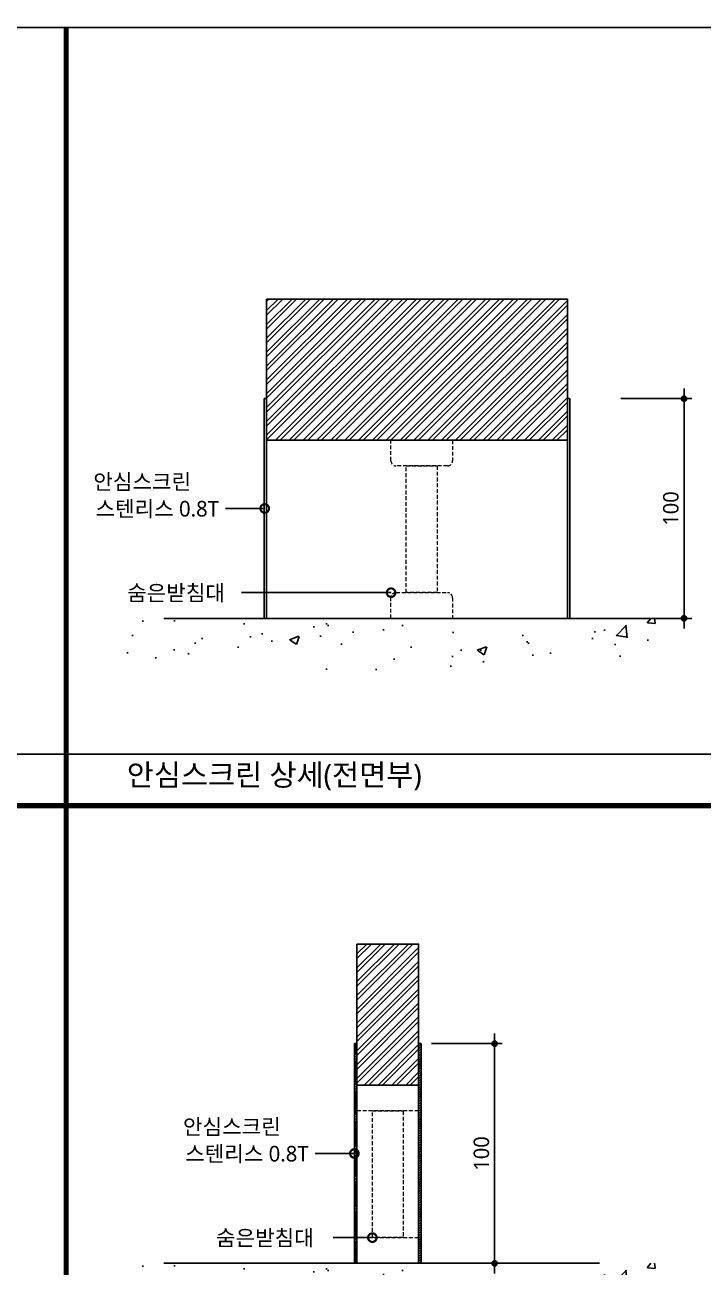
# Model space of a CAD drawing. Extents: x -256 to 8104, y -176 to 5714.
# Drawn here: x 4485 to 5805, y 3126 to 5543 of the extents above; entities that cross this region are included whole.
import ezdxf
from ezdxf.enums import TextEntityAlignment as Align

# ---------------------------------------------------------------- set-up
doc = ezdxf.new("R2010")
doc.units = 0
doc.header["$LTSCALE"] = 30
doc.linetypes.add('HIDDEN', pattern=[0.375, 0.25, -0.125])
doc.layers.get('0').update_dxf_attribs({"linetype": 'CONTINUOUS'})
doc.layers.get('DEFPOINTS').update_dxf_attribs({"linetype": 'CONTINUOUS'})
for name, color, linetype in [('DIM', 7, 'CONTINUOUS'), ('HAT', 8, 'CONTINUOUS'), ('HID', 9, 'HIDDEN'), ('TIT', 3, 'CONTINUOUS'), ('문자', 3, 'CONTINUOUS'), ('치수', 1, 'CONTINUOUS'), ('판넬', 2, 'CONTINUOUS'), ('해치', 8, 'CONTINUOUS')]:
    doc.layers.add(name, color=color, linetype=linetype)
doc.styles.add('돋움', font='malgun.ttf')
doc.dimstyles.new('10', dxfattribs={"dimscale": 10, "dimtxt": 3, "dimasz": 1, "dimexe": 1.5, "dimexo": 2, "dimgap": 1, "dimtad": 1, "dimdec": 0, "dimlunit": 6, "dimtxsty": '돋움', "dimblk": 'DIMDOT', "dimcen": -1, "dimdle": 1.5, "dimclrt": 3, "dimazin": 3, "dimtfac": 1, "dimtdec": 0, "dimtix": 1, "dimtmove": 2, "dimatfit": 3, "dimldrblk": 'DIMDOT', "dimarcsym": 0})

# ---------------------------------------------------------------- blocks, each defined once
blk = doc.blocks.new('DIMDOT')
at = {"linetype": 'Continuous'}
blk.add_line((-2, 0), (2, 0), dxfattribs=at)
for radius in [0.5, 0.25]:
    blk.add_circle((0, 0), radius, dxfattribs=at)
blk = doc.blocks.new('*D1095')
at = {"layer": 'DEFPOINTS', "color": 0}
for p in [(203729.4, -3225.2), (203729.4, -3652.6), (203872.3, -3652.6)]:
    blk.add_point(p, dxfattribs=at)
at = {"layer": 'DIM', "color": 0, "lineweight": -2, "ltscale": 10}
for p, q in [((203749.4, -3225.2), (203887.3, -3225.2)), ((203872.3, -3235.2), (203872.3, -3642.6)), ((203749.4, -3652.6), (203887.3, -3652.6))]:
    blk.add_line(p, q, dxfattribs=at)
at = {"layer": 'DIM', "color": 0, "lineweight": -2, "xscale": 10, "yscale": 10, "zscale": 10}
for p, rotation in [((203872.3, -3225.2), 90), ((203872.3, -3652.6), 270)]:
    blk.add_blockref('DIMDOT', p, dxfattribs=dict(at, rotation=rotation))
at = {"layer": 'DIM', "color": 3, "insert": (203846.7, -3438.9), "char_height": 30, "attachment_point": 5, "rotation": 90, "style": '돋움'}
blk.add_mtext('100', dxfattribs=at)
blk = doc.blocks.new('_DOTSMALL')
at = {"color": 0, "linetype": 'ByBlock', "const_width": 0.5}
blk.add_lwpolyline([(-0.0625, 0, 1), (0.0625, 0, 1)], format="xyb", close=True, dxfattribs=at)
blk = doc.blocks.new('A$C63EC304E')
at = {"layer": '치수', "color": 1, "xscale": 2.5, "yscale": 2.5, "zscale": 2.5, "rotation": 234.3098741996962}
blk.add_blockref('_DOTSMALL', (0.31, 0.31), dxfattribs=at)
blk = doc.blocks.new('A$C2BC9653E')
at = {"layer": '치수', "xscale": 0.3333333333333333, "yscale": 0.3333333333333333, "zscale": 0.3333333333333333}
blk.add_blockref('A$C63EC304E', (0, 0), dxfattribs=at)
blk = doc.blocks.new('A$C7FC71301')
at = {"layer": '치수', "rotation": 180}
blk.add_blockref('A$C2BC9653E', (0.208, 0.208), dxfattribs=at)
blk = doc.blocks.new('A$C4A20372B')
at = {"layer": '치수'}
blk.add_blockref('A$C7FC71301', (0, 0), dxfattribs=at)
blk = doc.blocks.new('A$C566469F5')
at = {"layer": '치수'}
blk.add_blockref('A$C4A20372B', (0, 0), dxfattribs=at)
blk = doc.blocks.new('A$C7E317CD4')
at = {"layer": '해치', "xscale": 2, "yscale": 2, "zscale": 2}
blk.add_blockref('A$C566469F5', (0, 0), dxfattribs=at)
blk = doc.blocks.new('A$C601D7F27')
at = {"layer": '치수'}
blk.add_blockref('A$C7E317CD4', (0, 0), dxfattribs=at)
blk = doc.blocks.new('A$C38802C08')
at = {"layer": '치수'}
blk.add_blockref('A$C601D7F27', (0, 0), dxfattribs=at)
blk = doc.blocks.new('*D1096')
at = {"layer": 'DEFPOINTS', "color": 0}
for p in [(204098.1, -1970.2), (204098.1, -2397.7), (204241, -2397.7)]:
    blk.add_point(p, dxfattribs=at)
at = {"layer": 'DIM', "color": 0, "lineweight": -2, "ltscale": 10}
for p, q in [((204118.1, -1970.2), (204256, -1970.2)), ((204241, -1980.2), (204241, -2387.7)), ((204118.1, -2397.7), (204256, -2397.7))]:
    blk.add_line(p, q, dxfattribs=at)
at = {"layer": 'DIM', "color": 0, "lineweight": -2, "xscale": 10, "yscale": 10, "zscale": 10}
for p, rotation in [((204241, -1970.2), 90), ((204241, -2397.7), 270)]:
    blk.add_blockref('DIMDOT', p, dxfattribs=dict(at, rotation=rotation))
at = {"layer": 'DIM', "color": 3, "insert": (204215.4, -2184), "char_height": 30, "attachment_point": 5, "rotation": 90, "style": '돋움'}
blk.add_mtext('100', dxfattribs=at)
blk = doc.blocks.new('BASIC_40', base_point=(198473.5, -6786.3))
h = blk.add_hatch()
h.set_pattern_fill('ANSI31', color=2, style=0)
h.set_pattern_definition([(45, (201709.89, -5189.372), (-2.245064, 2.245064), [])])
h.paths.add_polyline_path([(203604.4, -3225.2), (203599.4, -3225.2), (203599.4, -3436.8, -1), (203599.4, -3441), (203599.4, -3652.6), (203604.4, -3652.6)])
h.paths.add_polyline_path([(203729.4, -3441, -1), (203729.4, -3436.8), (203729.4, -3225.2), (203724.4, -3225.2), (203724.4, -3652.6), (203729.4, -3652.6)])
at = {"layer": 'HAT'}
h = blk.add_hatch(dxfattribs=at)
h.set_pattern_fill('ANSI32', color=256, scale=2, style=0)
h.set_pattern_definition([(45, (190171.724, -7029.361), (-13.470384, 13.470384), []), (45, (190180.704, -7029.361), (-13.470384, 13.470384), [])])
h.paths.add_polyline_path([(203428.6, -1776.4), (204014, -1776.4), (204014, -2051.1), (203428.6, -2051.1)])
h = blk.add_hatch(dxfattribs=at)
h.set_pattern_fill('ANSI32', color=256, scale=2, style=0)
h.set_pattern_definition([(45, (198523.04, -7029.361), (-13.470384, 13.470384), []), (45, (198532.021, -7029.361), (-13.470384, 13.470384), [])])
h.paths.add_polyline_path([(203724.4, -3031.4), (203604.4, -3031.4), (203604.4, -3306), (203724.4, -3306), (203724.4, -3225.2)])
at = {"layer": '해치'}
h = blk.add_hatch(dxfattribs=at)
h.set_pattern_fill('AR-CONC', color=256, style=0)
h.set_pattern_definition([(50, (201709.89, -3934.45), (182.185, -15.939), [19.05, -209.55]), (355, (201709.89, -3934.45), (-35.243, 191.057), [15.24, -167.64]), (100.451, (201725.07, -3935.78), (146.943, 175.117), [16.19, -178.09]), (46.184, (201709.9, -3883.65), (271.079, -42.042), [28.575, -314.325]), (96.636, (201732.48, -3887.16), (237.404, 247.426), [24.285, -267.135]), (351.184, (201709.9, -3883.65), (237.405, 247.425), [22.86, -251.46]), (21, (201735.29, -3896.35), (151.615, -102.2655), [19.05, -209.55]), (326, (201735.29, -3896.35), (61.802, 184.188), [15.24, -167.64]), (71.4514, (201747.92, -3904.88), (213.416, 81.923), [16.19, -178.09]), (37.5, (201709.89, -3934.455), (3.0886, 84.555), [0, -165.608, 0, -170.18, 0, -168.275]), (7.5, (201709.89, -3934.455), (66.8197, 100.1806), [0, -97.028, 0, -161.798, 0, -64.135]), (327.5, (201653.25, -3934.455), (135.5906, -5.7287), [0, -63.5, 0, -198.12, 0, -262.89]), (317.5, (201627.85, -3934.45), (148.129, 25.4265), [0, -82.55, 0, -131.572, 0, -186.69])])
h.paths.add_polyline_path([(204189.5, -2500.7), (204189.5, -2397.7), (203139.3, -2397.7), (203139.3, -2500.7)])
h = blk.add_hatch(dxfattribs=at)
h.set_pattern_fill('AR-CONC', color=256, style=0)
h.set_pattern_definition([(50, (201709.89, -5189.37), (182.185, -15.939), [19.05, -209.55]), (355, (201709.89, -5189.37), (-35.243, 191.057), [15.24, -167.64]), (100.451, (201725.07, -5190.7), (146.943, 175.117), [16.19, -178.09]), (46.184, (201709.9, -5138.57), (271.079, -42.042), [28.575, -314.325]), (96.636, (201732.48, -5142.08), (237.404, 247.426), [24.285, -267.135]), (351.184, (201709.9, -5138.57), (237.405, 247.425), [22.86, -251.46]), (21, (201735.29, -5151.27), (151.615, -102.2655), [19.05, -209.55]), (326, (201735.29, -5151.27), (61.802, 184.188), [15.24, -167.64]), (71.4514, (201747.92, -5159.8), (213.416, 81.923), [16.19, -178.09]), (37.5, (201709.89, -5189.37), (3.0886, 84.555), [0, -165.608, 0, -170.18, 0, -168.275]), (7.5, (201709.89, -5189.37), (66.8197, 100.1806), [0, -97.028, 0, -161.798, 0, -64.135]), (327.5, (201653.25, -5189.37), (135.5906, -5.7287), [0, -63.5, 0, -198.12, 0, -262.89]), (317.5, (201627.85, -5189.37), (148.129, 25.4265), [0, -82.55, 0, -131.572, 0, -186.69])])
h.paths.add_polyline_path([(204189.5, -3755.6), (204189.5, -3652.6), (203139.3, -3652.6), (203139.3, -3755.6)])
at = {"color": 2}
for p, q in [((203228.6, -2397.7), (204118.1, -2397.7)), ((203228.6, -3652.6), (204076.3, -3652.6))]:
    blk.add_line(p, q, dxfattribs=at)
at = {"color": 8}
blk.add_line((200992.3, -2662.1), (204340.1, -2662.1), dxfattribs=at)
at = {"color": 2}
for points in [[(198472.8, -1247.9), (205725.1, -1247.9), (205725.1, -6786.2), (198472.8, -6786.2)], [(198472.8, -1247.9), (205725.1, -1247.9), (205725.1, -6786.2), (198472.8, -6786.2)], [(198472.8, -1247.9), (206454.7, -1247.9), (206454.7, -6786.2), (198472.8, -6786.2)], [(203423.6, -1970.2), (203428.6, -1970.2), (203428.6, -2397.7), (203423.6, -2397.7)], [(204019, -1970.2), (204014, -1970.2), (204014, -2397.7), (204019, -2397.7)], [(203599.4, -3225.2), (203604.4, -3225.2), (203604.4, -3652.6), (203599.4, -3652.6)], [(203729.4, -3225.2), (203724.4, -3225.2), (203724.4, -3652.6), (203729.4, -3652.6)]]:
    blk.add_lwpolyline(points, close=True, dxfattribs=at)
at = {"color": 8, "const_width": 10}
for points in [[(203038.6, -4017), (203038.6, -1247.9)], [(200957.6, -2762.1), (204305.4, -2762.1)]]:
    blk.add_lwpolyline(points, dxfattribs=at)
at = {"layer": 'HID', "lineweight": 15}
for points in [[(203670.5, -2051.1), (203790.5, -2051.1), (203790.5, -2091.1, -0.414214), (203780.5, -2101.1), (203680.5, -2101.1, -0.414214), (203670.5, -2091.1)], [(203680.5, -2347.7), (203780.5, -2347.7, -0.414214), (203790.5, -2357.7), (203790.5, -2397.7), (203670.5, -2397.7), (203670.5, -2357.7, -0.414214)]]:
    blk.add_lwpolyline(points, format="xyb", close=True, dxfattribs=at)
for points in [[(203700.5, -2101.1), (203760.5, -2101.1), (203760.5, -2347.7), (203700.5, -2347.7)], [(203604.4, -3306), (203724.4, -3306), (203724.4, -3356), (203604.4, -3356)], [(203634.4, -3356), (203694.4, -3356), (203694.4, -3602.6), (203634.4, -3602.6)], [(203604.4, -3602.6), (203724.4, -3602.6), (203724.4, -3652.6), (203604.4, -3652.6)]]:
    blk.add_lwpolyline(points, close=True, dxfattribs=at)
at = {"layer": '치수'}
for p, q in [((203348.8, -2184), (203424.9, -2184)), ((203379.4, -2347.7), (203670.8, -2347.7)), ((203523.3, -3438.9), (203599.4, -3438.9)), ((203558.3, -3602.6), (203634.4, -3602.6))]:
    blk.add_line(p, q, dxfattribs=at)
at = {"layer": '판넬', "color": 1}
for p, q in [((203604.4, -3652.6), (203604.4, -3031.4)), ((203724.4, -3652.6), (203724.4, -3031.4))]:
    blk.add_line(p, q, dxfattribs=at)
for points in [[(203428.6, -1776.4), (204014, -1776.4), (204014, -2051.1), (203428.6, -2051.1)], [(203604.4, -3031.4), (203724.4, -3031.4), (203724.4, -3306), (203604.4, -3306)]]:
    blk.add_lwpolyline(points, close=True, dxfattribs=at)
at = {"layer": '해치', "xscale": 20, "yscale": 20, "zscale": 20}
for p in [(203420.7, -2188.1), (203666.7, -2351.9), (203595.2, -3443.1), (203630.2, -3606.8)]:
    blk.add_blockref('A$C38802C08', p, dxfattribs=at)
at = {"layer": 'TIT', "style": '돋움'}
blk.add_text('안심스크린 상세(전면부)', height=42, dxfattribs=at).set_placement((203730.5, -2723.3), align=Align.RIGHT)
at = {"layer": '문자', "style": '돋움'}
for s, p in [('안심스크린', (203186.5, -2131.3)), ('스텐리스 0.8T', (203215.7, -2184.1)), ('숨은받침대', (203252.3, -2347.8)), ('안심스크린', (203361, -3386.2)), ('스텐리스 0.8T', (203390.2, -3439)), ('숨은받침대', (203425.2, -3602.7))]:
    blk.add_text(s, height=30.34, dxfattribs=at).set_placement(p, align=Align.MIDDLE)
at = {"layer": 'DIM', "ltscale": 10}
for base, p1, p2, picture, middle in [((204241, -2397.7), (204098.1, -1970.2), (204098.1, -2397.7), '*D1096', (204215.4, -2184)), ((203872.3, -3652.6), (203729.4, -3225.2), (203729.4, -3652.6), '*D1095', (203846.7, -3438.9))]:
    dim = blk.add_linear_dim(base=base, p1=p1, p2=p2, angle=90, text='100', dimstyle='10', dxfattribs=at)
    dim.commit()
    dim.dimension.update_dxf_attribs({"geometry": picture, "text_midpoint": middle})

msp = doc.modelspace()

# ---------------------------------------------------------------- block references
msp.add_blockref('BASIC_40', (0, 0))

doc.saveas('drawing.dxf')
